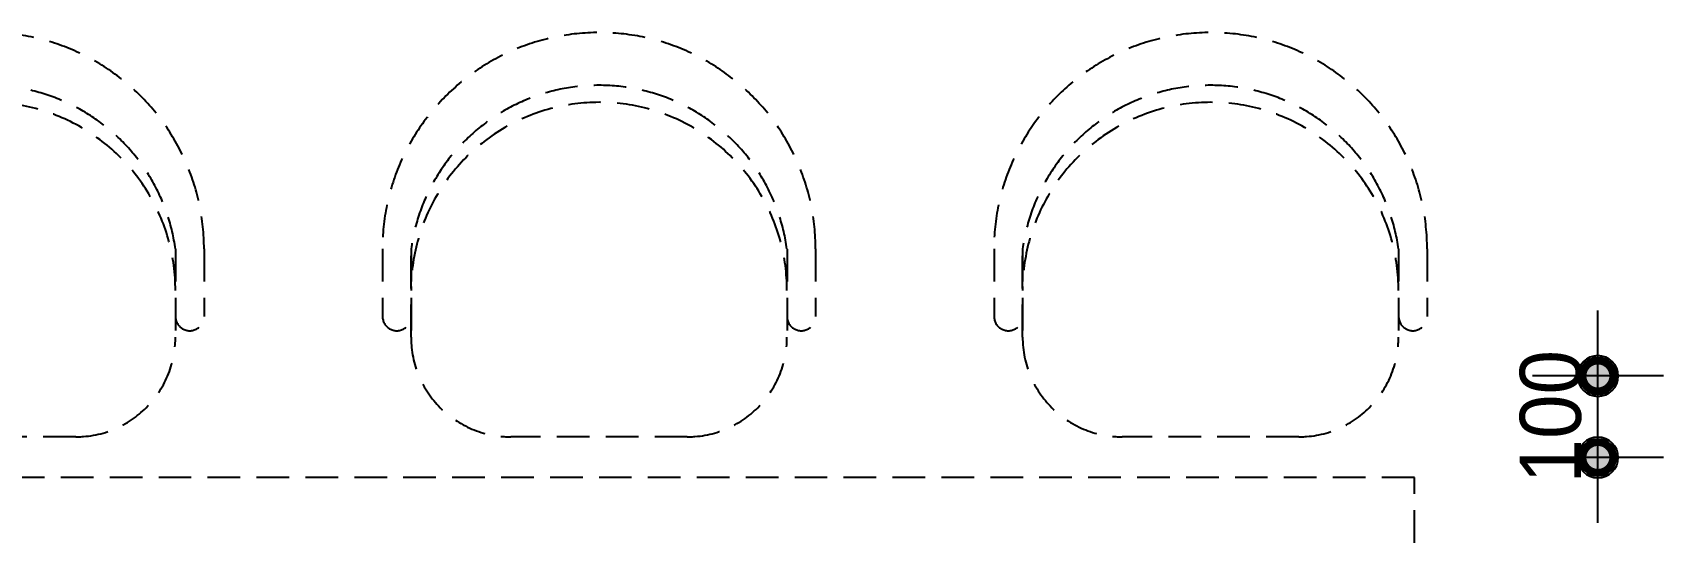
# Model space of a CAD drawing. Header units: inches. Extents: x -53835 to 52744, y -79586 to -50910.
# Drawn here: x 18349 to 20349, y -63034 to -62416 of the extents above; entities that cross this region are included whole.
import ezdxf

# ---------------------------------------------------------------- set-up
doc = ezdxf.new("R2010")
doc.units = ezdxf.units.IN
doc.header["$LTSCALE"] = 50
doc.header["$MEASUREMENT"] = 0
doc.linetypes.add('DH-HID2', pattern=[1.2, 0.8, -0.4])
for name, color, linetype in [('07-DIM WAL', 5, 'Continuous'), ('FU-FURM', 251, 'DH-HID2'), ('RC-LIGHT', 7, 'Continuous')]:
    doc.layers.add(name, color=color, linetype=linetype)
doc.styles.add('스타일1', font='HY울릉도M.TTF')
doc.dimstyles.new('30', dxfattribs={"dimscale": 30, "dimtxt": 2.5, "dimasz": 2.5, "dimexe": 1.25, "dimexo": 2, "dimtad": 1, "dimdec": 0, "dimtxsty": '스타일1', "dimblk": 'DOTSMALL', "dimcen": 2.5, "dimclrd": 1, "dimclre": 1, "dimclrt": 2, "dimadec": 0, "dimazin": 0, "dimtfac": 1, "dimtix": 1, "dimtmove": 0, "dimatfit": 3, "dimldrblk": 'DOTSMALL', "dimfxl": 1.25, "dimarcsym": 0})

# ---------------------------------------------------------------- blocks, each defined once
blk = doc.blocks.new('cjswjdehds')
at = {"layer": 'FU-FURM', "color": 8}
for p, q in [((18524.7, -62681.2), (18524.7, -62789.5)), ((18559.7, -62681.1), (18559.7, -62763.9)), ((18778.6, -62681.1), (18778.6, -62763.9)), ((18813.6, -62789.5), (18813.6, -62681.2)), ((18813.6, -62681.2), (18813.6, -62789.5)), ((19274.7, -62681.2), (19274.7, -62789.5)), ((19309.7, -62681.1), (19309.7, -62763.9)), ((19528.6, -62681.1), (19528.6, -62763.9)), ((19563.6, -62789.5), (19563.6, -62681.2)), ((19563.6, -62681.2), (19563.6, -62789.5)), ((20024.7, -62681.2), (20024.7, -62789.5)), ((20059.7, -62681.1), (20059.7, -62763.9)), ((18402.4, -62911.7), (18185.8, -62911.7)), ((19152.4, -62911.7), (18935.8, -62911.7)), ((19902.4, -62911.7), (19685.8, -62911.7))]:
    blk.add_line(p, q, dxfattribs=at)
blk.add_lwpolyline([(18044.1, -62961.7), (18044.1, -63761.7), (20044.1, -63761.7), (20044.1, -62961.7)], close=True, dxfattribs=at)
for centre, radius, start, end in [((18294.1, -62681.2), 265.6, 0.0246, 179.9754), ((19044.1, -62681.2), 265.6, 0.0246, 179.9754), ((19794.1, -62681.2), 265.6, 0.0246, 179.9754), ((18294.1, -62713), 232.7, 7.896, 172.1322), ((19044.1, -62713), 232.7, 7.896, 172.1322), ((19794.1, -62713), 232.7, 7.896, 172.1322), ((18294.1, -62731.7), 230.5, 359.9213, 180.0787), ((19044.1, -62731.7), 230.5, 359.9213, 180.0787), ((19794.1, -62731.7), 230.5, 359.9213, 180.0787), ((18542.2, -62764), 17.5, 179.9144, 0.0856), ((18796.1, -62764), 17.5, 179.9144, 0.0856), ((19292.2, -62764), 17.5, 179.9144, 0.0856), ((19546.1, -62764), 17.5, 179.9144, 0.0856), ((20042.2, -62764), 17.5, 179.9144, 0.0856), ((18402.4, -62789.5), 122.2, 270.0001, 0), ((18935.8, -62789.5), 122.2, 180, 270), ((19152.4, -62789.5), 122.2, 270.0001, 0), ((19685.8, -62789.5), 122.2, 180, 270), ((19902.4, -62789.5), 122.2, 270.0001, 0)]:
    blk.add_arc(centre, radius, start, end, dxfattribs=at)
blk = doc.blocks.new('1')
at = {"linetype": 'Continuous'}
h = blk.add_hatch(color=4, dxfattribs=at)
h.dxf.hatch_style = 1
edge = h.paths.add_edge_path()
edge.add_arc((11539653.5, -14273503.8), 37.5, 0, 360)
at = {"color": 1, "linetype": 'Continuous'}
for p, q in [((11539653.5, -14273637.1), (11539653.5, -14273370.5)), ((11539520.2, -14273503.8), (11539786.8, -14273503.8))]:
    blk.add_line(p, q, dxfattribs=at)
at = {"color": 4, "linetype": 'Continuous'}
for radius in [41.5, 37.5]:
    blk.add_circle((11539653.5, -14273503.8), radius, dxfattribs=at)
blk = doc.blocks.new('_DOTSMALL')
at = {"color": 0, "linetype": 'ByBlock', "const_width": 0.5}
blk.add_lwpolyline([(-0.0625, 0, 1), (0.0625, 0, 1)], format="xyb", close=True, dxfattribs=at)
blk = doc.blocks.new('*D421')
at = {"layer": '07-DIM WAL', "color": 1, "lineweight": -2, "transparency": 16777216}
for p, q in [((20269.1, -63012), (20269.1, -62762)), ((20329.1, -62837), (20306.6, -62837)), ((20209.1, -62937), (20231.6, -62937))]:
    blk.add_line(p, q, dxfattribs=at)
at = {"layer": 'Defpoints', "color": 0, "transparency": 16777216}
for p in [(20269.1, -62837), (20269.1, -62837), (20269.1, -62937)]:
    blk.add_point(p, dxfattribs=at)
at = {"layer": '07-DIM WAL', "color": 1, "lineweight": -2, "transparency": 16777216, "xscale": 75, "yscale": 75, "zscale": 75}
for p, rotation in [((20269.1, -62837), 270), ((20269.1, -62937), 90)]:
    blk.add_blockref('_DOTSMALL', p, dxfattribs=dict(at, rotation=rotation))
at = {"layer": '07-DIM WAL', "color": 2, "transparency": 16777216, "insert": (20211.4, -62887), "char_height": 75, "attachment_point": 5, "rotation": 90, "style": '스타일1'}
blk.add_mtext('100', dxfattribs=at)

msp = doc.modelspace()

# ---------------------------------------------------------------- block references
msp.add_blockref('cjswjdehds', (0, 0))
at = {"layer": 'RC-LIGHT', "xscale": -0.6024096385271789, "yscale": 0.6024096385271789, "zscale": 0.6024096385271789}
for p in [(6971867.624, 8535659.257), (6971867.624, 8535559.257)]:
    msp.add_blockref('1', p, dxfattribs=at)

# ---------------------------------------------------------------- dimensions: what is measured, and where the dimension line sits
at = {"layer": '07-DIM WAL'}
dim = msp.add_linear_dim(base=(20269.131, -62837.002), p1=(20269.131, -62937.002), p2=(20269.131, -62837.002), angle=90, dimstyle='30', dxfattribs=at)
dim.commit()
dim.dimension.update_dxf_attribs({"geometry": '*D421', "text_midpoint": (20211.383, -62887.002)})

doc.saveas('drawing.dxf')
